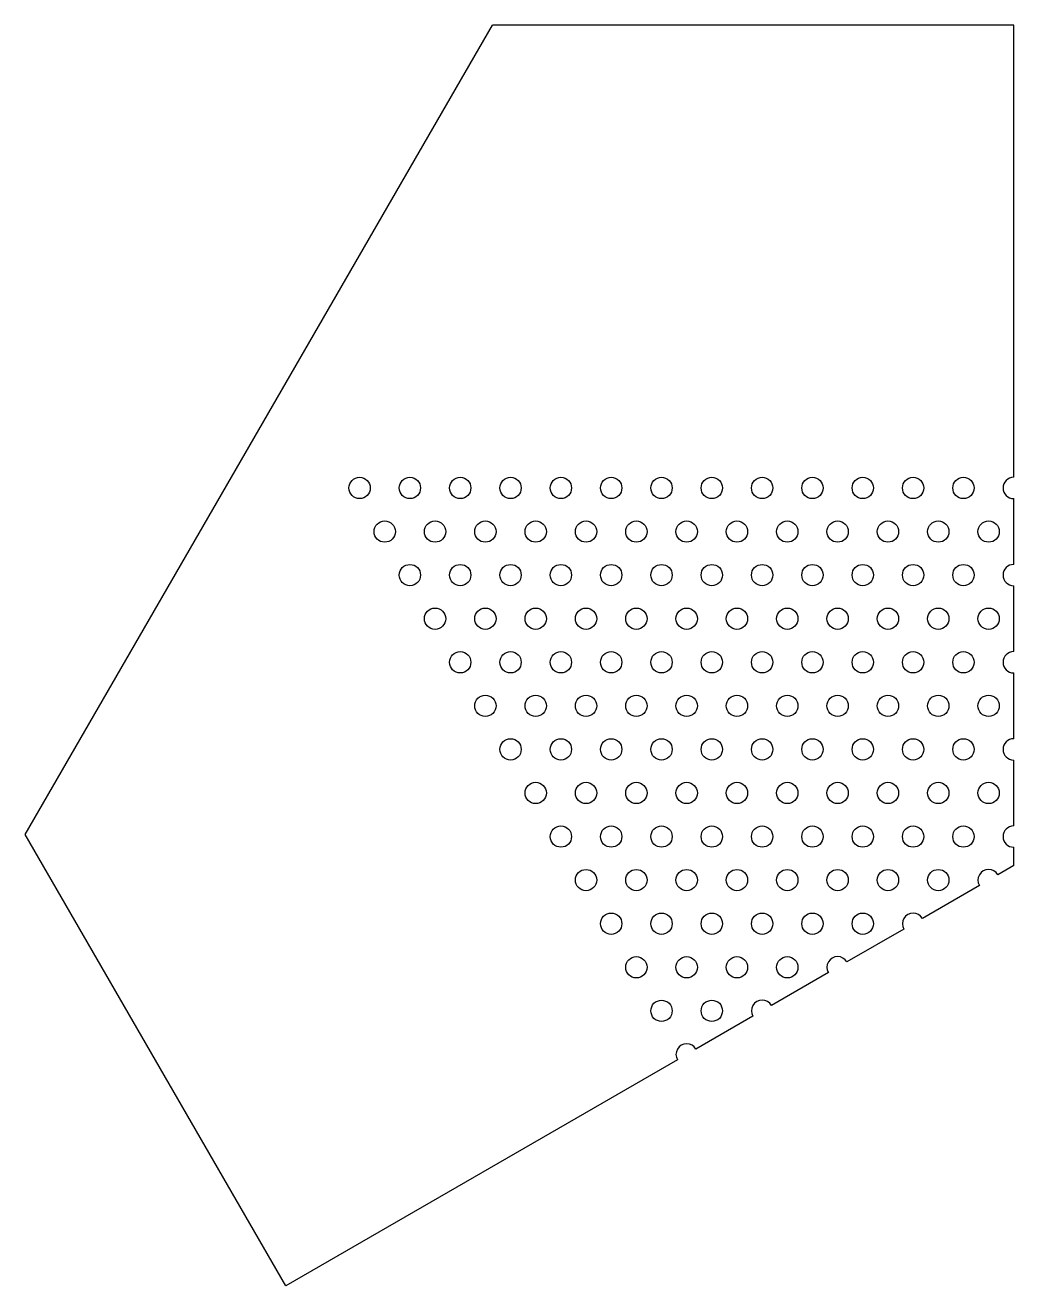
# Model space of a CAD drawing. Extents: x -295 to 0, y -125 to 251.
import ezdxf

# ---------------------------------------------------------------- set-up
doc = ezdxf.new("R2010")
doc.units = 0
doc.layers.add('VISIBLE', color=7, linetype='CONTINUOUS')

msp = doc.modelspace()

# ---------------------------------------------------------------- linework, layer by layer
at = {"layer": 'VISIBLE'}
for p, q in [((-294.65, 9.26), (-155.35, 250.54)), ((0, 250.54), (-155.35, 250.54)), ((0, 115.76), (0, 250.54)), ((0, 89.78), (0, 109.41)), ((0, 63.8), (0, 83.43)), ((0, 37.82), (0, 57.45)), ((0, 11.84), (0, 31.47)), ((-216.98, -125.27), (-294.65, 9.26)), ((0, 0), (0, 5.48)), ((0, 0), (-4.75, -2.74)), ((-10.25, -5.92), (-27.25, -15.73)), ((-32.75, -18.91), (-49.75, -28.72)), ((-55.25, -31.9), (-72.25, -41.71)), ((-77.75, -44.89), (-94.75, -54.7)), ((-100.25, -57.88), (-216.98, -125.27))]:
    msp.add_line(p, q, dxfattribs=at)
for centre in [(-195, 112.58), (-180, 112.58), (-165, 112.58), (-150, 112.58), (-135, 112.58), (-120, 112.58), (-105, 112.58), (-90, 112.58), (-75, 112.58), (-60, 112.58), (-45, 112.58), (-30, 112.58), (-15, 112.58), (-187.5, 99.59), (-172.5, 99.59), (-157.5, 99.59), (-142.5, 99.59), (-127.5, 99.59), (-112.5, 99.59), (-97.5, 99.59), (-82.5, 99.59), (-67.5, 99.59), (-52.5, 99.59), (-37.5, 99.59), (-22.5, 99.59), (-7.5, 99.59), (-180, 86.6), (-165, 86.6), (-150, 86.6), (-135, 86.6), (-120, 86.6), (-105, 86.6), (-90, 86.6), (-75, 86.6), (-60, 86.6), (-45, 86.6), (-30, 86.6), (-15, 86.6), (-172.5, 73.61), (-157.5, 73.61), (-142.5, 73.61), (-127.5, 73.61), (-112.5, 73.61), (-97.5, 73.61), (-82.5, 73.61), (-67.5, 73.61), (-52.5, 73.61), (-37.5, 73.61), (-22.5, 73.61), (-7.5, 73.61), (-165, 60.62), (-150, 60.62), (-135, 60.62), (-120, 60.62), (-105, 60.62), (-90, 60.62), (-75, 60.62), (-60, 60.62), (-45, 60.62), (-30, 60.62), (-15, 60.62), (-157.5, 47.63), (-142.5, 47.63), (-127.5, 47.63), (-112.5, 47.63), (-97.5, 47.63), (-82.5, 47.63), (-67.5, 47.63), (-52.5, 47.63), (-37.5, 47.63), (-22.5, 47.63), (-7.5, 47.63), (-150, 34.64), (-135, 34.64), (-120, 34.64), (-105, 34.64), (-90, 34.64), (-75, 34.64), (-60, 34.64), (-45, 34.64), (-30, 34.64), (-15, 34.64), (-142.5, 21.65), (-127.5, 21.65), (-112.5, 21.65), (-97.5, 21.65), (-82.5, 21.65), (-67.5, 21.65), (-52.5, 21.65), (-37.5, 21.65), (-22.5, 21.65), (-7.5, 21.65), (-135, 8.66), (-120, 8.66), (-105, 8.66), (-90, 8.66), (-75, 8.66), (-60, 8.66), (-45, 8.66), (-30, 8.66), (-15, 8.66), (-127.5, -4.33), (-112.5, -4.33), (-97.5, -4.33), (-82.5, -4.33), (-67.5, -4.33), (-52.5, -4.33), (-37.5, -4.33), (-22.5, -4.33), (-120, -17.32), (-105, -17.32), (-90, -17.32), (-75, -17.32), (-60, -17.32), (-45, -17.32), (-112.5, -30.31), (-97.5, -30.31), (-82.5, -30.31), (-67.5, -30.31), (-105, -43.3), (-90, -43.3)]:
    msp.add_circle(centre, 3.18, dxfattribs=at)
for centre, start, end in [((0, 112.58), 90, 270), ((0, 86.6), 90, 270), ((0, 60.62), 90, 270), ((0, 34.64), 90, 270), ((0, 8.66), 90, 270), ((-7.5, -4.33), 30, 210), ((-30, -17.32), 30, 210), ((-52.5, -30.31), 30, 210), ((-75, -43.3), 30, 210), ((-97.5, -56.29), 30, 210)]:
    msp.add_arc(centre, 3.18, start, end, dxfattribs=at)

doc.saveas('drawing.dxf')
